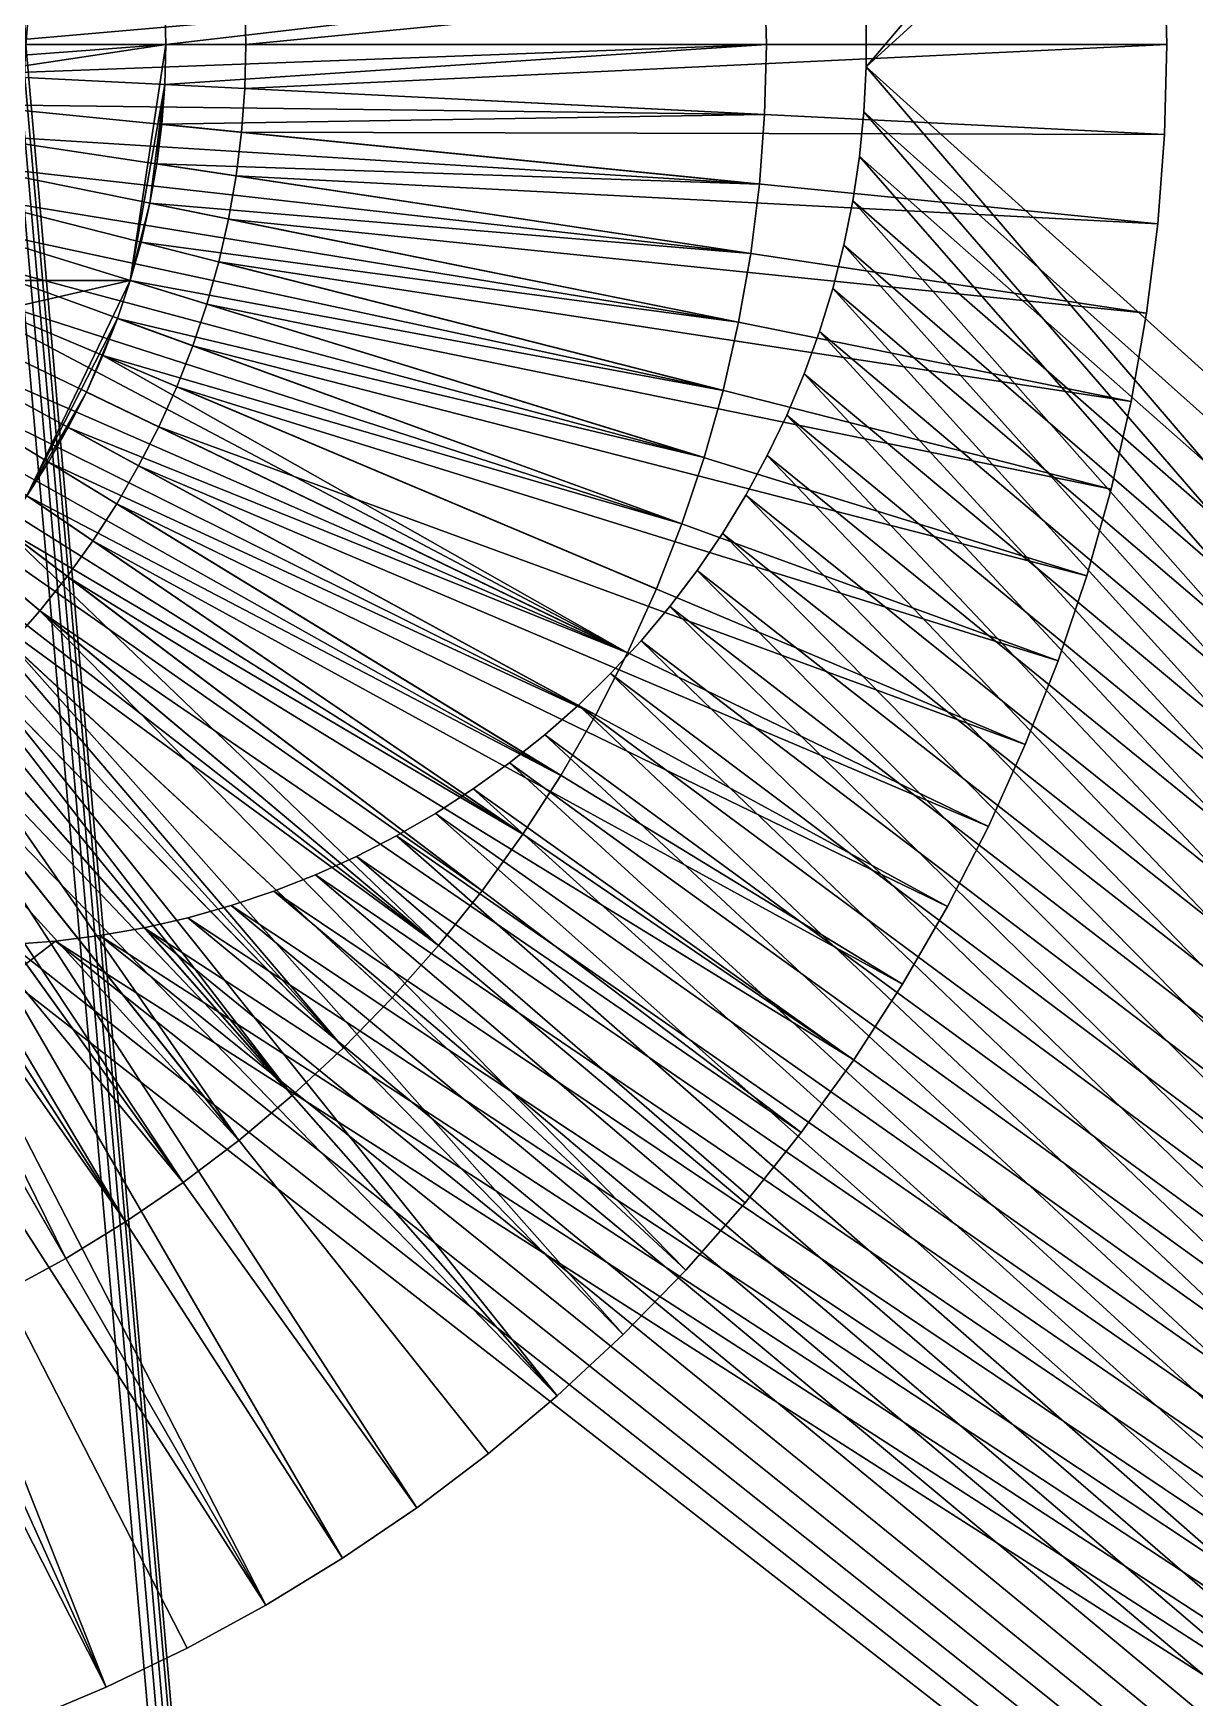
# Model space of a CAD drawing. Header units: millimetres. Extents: x 0 to 520, y -2 to 382.
# Drawn here: x 484.669 to 487.57, y 185.872 to 190.028 of the extents above; entities that cross this region are included whole.
import ezdxf

# ---------------------------------------------------------------- set-up
doc = ezdxf.new("R2010")
doc.units = ezdxf.units.MM

msp = doc.modelspace()

# ---------------------------------------------------------------- linework, layer by layer
at = {"layer": 'BRASS', "color": 52}
for points in [[(509.2, 369.2, 103), (10.8, 369.2, 103), (10.8, 10.8, 103)], [(509.2, 369.2, 103), (10.8, 10.8, 103), (509.2, 10.8, 103)], [(499.5, 359.5, 86), (484.65, 190, 86), (484.6479, 190.0822, 86)], [(499.5, 359.5, 86), (499.5, 20.5, 86), (484.65, 190, 86)], [(484.65, 190, 86), (499.5, 20.5, 86), (484.6479, 189.9178, 86)], [(484.6418, 189.8357, 86), (484.6479, 189.9178, 86), (499.5, 20.5, 86)], [(484.6316, 189.7541, 86), (484.6418, 189.8357, 86), (499.5, 20.5, 86)], [(484.6173, 189.6731, 86), (484.6316, 189.7541, 86), (499.5, 20.5, 86)], [(484.6173, 70.3269, 86), (484.6173, 189.6731, 86), (499.5, 20.5, 86)]]:
    msp.add_3dface(points, dxfattribs=at)
at = {"layer": 'STEEL', "color": 8}
for points in [[(486.7493, 189.9439, 86), (500, 202, 86), (486.7493, 190.0561, 86)], [(486.7493, 189.9439, 86), (500, 178, 86), (500, 202, 86)], [(497, 202, 83), (486.7493, 189.9439, 83), (486.7493, 190.0561, 83)], [(497, 202, 83), (497, 178, 83), (486.7493, 189.9439, 83)], [(481.0025, 189.9003, 90), (484.843, 190.7769, 90), (481.0099, 190.1991, 90)], [(481.0025, 189.9003, 90), (484.8794, 190.684, 90), (484.843, 190.7769, 90)], [(481.0025, 189.9003, 90), (484.9111, 190.5895, 90), (484.8794, 190.684, 90)], [(481.0223, 189.7019, 90), (484.9111, 190.5895, 90), (481.0025, 189.9003, 90)], [(481.0223, 189.7019, 90), (484.9382, 190.4935, 90), (484.9111, 190.5895, 90)], [(481.0223, 189.7019, 90), (484.9603, 190.3963, 90), (484.9382, 190.4935, 90)], [(481.0223, 189.7019, 90), (484.9777, 190.2981, 90), (484.9603, 190.3963, 90)], [(481.0223, 189.7019, 90), (484.9901, 190.1991, 90), (484.9777, 190.2981, 90)], [(481.0223, 189.7019, 90), (484.9975, 190.0997, 90), (484.9901, 190.1991, 90)], [(485.2, 190, 83), (487.4944, 190.2243, 83), (485.1973, 190.1097, 83)], [(487.4944, 190.2243, 82), (485.2, 190, 82), (485.1973, 190.1097, 82)], [(485.2, 190, 83), (487.5, 190, 83), (487.4944, 190.2243, 83)], [(487.5, 190, 82), (485.2, 190, 82), (487.4944, 190.2243, 82)], [(487.4944, 190.2243, 83), (487.5, 190, 83), (487.5, 190, 82)], [(487.4944, 190.2243, 83), (487.5, 190, 82), (487.4944, 190.2243, 82)], [(486.4956, 190.1745, 78.5), (484.5, 190, 78.5), (484.4981, 190.0748, 78.5)], [(486.5, 190, 78.5), (484.5, 190, 78.5), (486.4956, 190.1745, 78.5)], [(485, 190, 82), (486.4956, 190.1745, 82), (484.9975, 190.0997, 82)], [(485, 190, 82), (486.5, 190, 82), (486.4956, 190.1745, 82)], [(486.4956, 190.1745, 82), (486.5, 190, 82), (486.5, 190, 78.5)], [(486.4956, 190.1745, 82), (486.5, 190, 78.5), (486.4956, 190.1745, 78.5)], [(485.2, 190, 83), (485.1973, 190.1097, 83), (485.2, 190, 82)], [(485.2, 190, 82), (485.1973, 190.1097, 83), (485.1973, 190.1097, 82)], [(481.0223, 189.7019, 90), (485, 190, 90), (484.9975, 190.0997, 90)], [(484.9975, 190.0997, 90), (485, 190, 90), (485, 190, 82)], [(484.9975, 190.0997, 90), (485, 190, 82), (484.9975, 190.0997, 82)], [(486.7493, 189.9439, 86), (486.7493, 190.0561, 86), (486.7493, 189.9439, 83)], [(486.7493, 189.9439, 83), (486.7493, 190.0561, 86), (486.7493, 190.0561, 83)], [(481.0889, 189.4105, 90), (485, 190, 90), (481.0223, 189.7019, 90)], [(481.0889, 189.4105, 90), (484.9111, 189.4105, 90), (485, 190, 90)], [(486.4956, 189.8255, 78.5), (484.4981, 189.9252, 78.5), (486.5, 190, 78.5)], [(486.5, 190, 78.5), (484.4981, 189.9252, 78.5), (484.5, 190, 78.5)], [(484.9111, 189.4105, 90), (484.9975, 189.9003, 90), (485, 190, 90)], [(484.9975, 189.9003, 90), (484.9975, 189.9003, 82), (485, 190, 82)], [(485, 190, 90), (484.9975, 189.9003, 90), (485, 190, 82)], [(484.9975, 189.9003, 82), (486.5, 190, 82), (485, 190, 82)], [(484.9975, 189.9003, 82), (486.4956, 189.8255, 82), (486.5, 190, 82)], [(485.1973, 189.8903, 83), (487.4944, 189.7757, 83), (487.5, 190, 83)], [(485.1973, 189.8903, 83), (487.5, 190, 83), (485.2, 190, 83)], [(487.4944, 189.7757, 82), (485.1973, 189.8903, 82), (487.5, 190, 82)], [(487.5, 190, 82), (485.1973, 189.8903, 82), (485.2, 190, 82)], [(485.1973, 189.8903, 82), (485.1973, 189.8903, 83), (485.2, 190, 82)], [(485.1973, 189.8903, 83), (485.2, 190, 83), (485.2, 190, 82)], [(486.5, 190, 82), (486.4956, 189.8255, 82), (486.4956, 189.8255, 78.5)], [(486.5, 190, 82), (486.4956, 189.8255, 78.5), (486.5, 190, 78.5)], [(487.4944, 189.7757, 83), (487.4944, 189.7757, 82), (487.5, 190, 82)], [(487.5, 190, 83), (487.4944, 189.7757, 83), (487.5, 190, 82)], [(486.7437, 189.8319, 86), (500, 178, 86), (486.7493, 189.9439, 86)], [(486.7493, 189.9439, 83), (497, 178, 83), (486.7437, 189.8319, 83)], [(486.7437, 189.8319, 86), (486.7493, 189.9439, 86), (486.7437, 189.8319, 83)], [(486.7437, 189.8319, 83), (486.7493, 189.9439, 86), (486.7493, 189.9439, 83)], [(486.4956, 189.8255, 78.5), (484.4925, 189.8506, 78.5), (484.4981, 189.9252, 78.5)], [(484.9111, 189.4105, 90), (484.9603, 189.6037, 90), (484.9975, 189.9003, 90)], [(484.9603, 189.6037, 90), (484.9777, 189.7019, 90), (484.9975, 189.9003, 90)], [(484.9777, 189.7019, 90), (484.9901, 189.8009, 90), (484.9975, 189.9003, 90)], [(484.9901, 189.8009, 90), (484.9901, 189.8009, 82), (484.9975, 189.9003, 82)], [(484.9975, 189.9003, 90), (484.9901, 189.8009, 90), (484.9975, 189.9003, 82)], [(484.9901, 189.8009, 82), (486.4956, 189.8255, 82), (484.9975, 189.9003, 82)], [(485.1891, 189.781, 83), (487.4944, 189.7757, 83), (485.1973, 189.8903, 83)], [(487.4944, 189.7757, 82), (485.1891, 189.781, 82), (485.1973, 189.8903, 82)], [(485.1891, 189.781, 82), (485.1891, 189.781, 83), (485.1973, 189.8903, 82)], [(485.1891, 189.781, 83), (485.1973, 189.8903, 83), (485.1973, 189.8903, 82)], [(486.4826, 189.6515, 78.5), (484.4832, 189.7764, 78.5), (484.4925, 189.8506, 78.5)], [(486.4826, 189.6515, 78.5), (484.4925, 189.8506, 78.5), (486.4956, 189.8255, 78.5)], [(484.9901, 189.8009, 82), (486.4826, 189.6515, 82), (486.4956, 189.8255, 82)], [(486.4956, 189.8255, 82), (486.4826, 189.6515, 82), (486.4826, 189.6515, 78.5)], [(486.4956, 189.8255, 82), (486.4826, 189.6515, 78.5), (486.4956, 189.8255, 78.5)], [(486.7325, 189.7202, 86), (500, 178, 86), (486.7437, 189.8319, 86)], [(486.7437, 189.8319, 83), (497, 178, 83), (486.7325, 189.7202, 83)], [(486.7325, 189.7202, 86), (486.7437, 189.8319, 86), (486.7325, 189.7202, 83)], [(486.7325, 189.7202, 83), (486.7437, 189.8319, 86), (486.7437, 189.8319, 83)], [(486.4609, 189.4784, 78.5), (484.4703, 189.7028, 78.5), (484.4832, 189.7764, 78.5)], [(486.4609, 189.4784, 78.5), (484.4832, 189.7764, 78.5), (486.4826, 189.6515, 78.5)], [(484.9901, 189.8009, 90), (484.9777, 189.7019, 82), (484.9901, 189.8009, 82)], [(484.9901, 189.8009, 90), (484.9777, 189.7019, 90), (484.9777, 189.7019, 82)], [(484.9777, 189.7019, 82), (486.4826, 189.6515, 82), (484.9901, 189.8009, 82)], [(485.1754, 189.6721, 83), (487.4776, 189.5519, 83), (485.1891, 189.781, 83)], [(487.4776, 189.5519, 82), (485.1754, 189.6721, 82), (485.1891, 189.781, 82)], [(485.1754, 189.6721, 82), (485.1891, 189.781, 83), (485.1891, 189.781, 82)], [(485.1754, 189.6721, 83), (485.1891, 189.781, 83), (485.1754, 189.6721, 82)], [(485.1891, 189.781, 83), (487.4776, 189.5519, 83), (487.4944, 189.7757, 83)], [(487.4776, 189.5519, 82), (485.1891, 189.781, 82), (487.4944, 189.7757, 82)], [(487.4776, 189.5519, 83), (487.4776, 189.5519, 82), (487.4944, 189.7757, 82)], [(487.4944, 189.7757, 83), (487.4776, 189.5519, 83), (487.4944, 189.7757, 82)], [(486.4306, 189.3065, 78.5), (484.4536, 189.6299, 78.5), (484.4703, 189.7028, 78.5)], [(486.4306, 189.3065, 78.5), (484.4703, 189.7028, 78.5), (486.4609, 189.4784, 78.5)], [(484.9777, 189.7019, 90), (484.9603, 189.6037, 82), (484.9777, 189.7019, 82)], [(484.9777, 189.7019, 90), (484.9603, 189.6037, 90), (484.9603, 189.6037, 82)], [(484.9603, 189.6037, 82), (486.4609, 189.4784, 82), (484.9777, 189.7019, 82)], [(484.9777, 189.7019, 82), (486.4609, 189.4784, 82), (486.4826, 189.6515, 82)], [(486.7158, 189.6093, 86), (500, 178, 86), (486.7325, 189.7202, 86)], [(486.7325, 189.7202, 83), (497, 178, 83), (486.7158, 189.6093, 83)], [(486.7158, 189.6093, 83), (486.7158, 189.6093, 86), (486.7325, 189.7202, 83)], [(486.7158, 189.6093, 86), (486.7325, 189.7202, 86), (486.7325, 189.7202, 83)], [(485.1564, 189.5641, 83), (487.4497, 189.3293, 83), (485.1754, 189.6721, 83)], [(487.4497, 189.3293, 82), (485.1564, 189.5641, 82), (485.1754, 189.6721, 82)], [(485.1564, 189.5641, 82), (485.1754, 189.6721, 83), (485.1754, 189.6721, 82)], [(485.1564, 189.5641, 83), (485.1754, 189.6721, 83), (485.1564, 189.5641, 82)], [(485.1754, 189.6721, 83), (487.4497, 189.3293, 83), (487.4776, 189.5519, 83)], [(487.4497, 189.3293, 82), (485.1754, 189.6721, 82), (487.4776, 189.5519, 82)], [(486.4609, 189.4784, 82), (486.4609, 189.4784, 78.5), (486.4826, 189.6515, 78.5)], [(486.4826, 189.6515, 82), (486.4609, 189.4784, 82), (486.4826, 189.6515, 78.5)], [(486.3918, 189.1363, 78.5), (484.4334, 189.5579, 78.5), (484.4536, 189.6299, 78.5)], [(486.3918, 189.1363, 78.5), (484.4536, 189.6299, 78.5), (486.4306, 189.3065, 78.5)], [(486.6936, 189.4993, 86), (500, 178, 86), (486.7158, 189.6093, 86)], [(486.7158, 189.6093, 83), (497, 178, 83), (486.6936, 189.4993, 83)], [(486.6936, 189.4993, 86), (486.7158, 189.6093, 86), (486.6936, 189.4993, 83)], [(486.6936, 189.4993, 83), (486.7158, 189.6093, 86), (486.7158, 189.6093, 83)], [(484.9111, 189.4105, 90), (484.9382, 189.5065, 90), (484.9603, 189.6037, 90)], [(484.9603, 189.6037, 90), (484.9382, 189.5065, 82), (484.9603, 189.6037, 82)], [(484.9603, 189.6037, 90), (484.9382, 189.5065, 90), (484.9382, 189.5065, 82)], [(484.9382, 189.5065, 82), (486.4306, 189.3065, 82), (484.9603, 189.6037, 82)], [(484.9603, 189.6037, 82), (486.4306, 189.3065, 82), (486.4609, 189.4784, 82)], [(486.3445, 188.9684, 78.5), (484.4095, 189.487, 78.5), (484.4334, 189.5579, 78.5)], [(486.3445, 188.9684, 78.5), (484.4334, 189.5579, 78.5), (486.3918, 189.1363, 78.5)], [(485.132, 189.4571, 83), (487.4108, 189.1083, 83), (485.1564, 189.5641, 83)], [(487.4108, 189.1083, 82), (485.132, 189.4571, 82), (485.1564, 189.5641, 82)], [(485.132, 189.4571, 82), (485.1564, 189.5641, 83), (485.1564, 189.5641, 82)], [(485.132, 189.4571, 83), (485.1564, 189.5641, 83), (485.132, 189.4571, 82)], [(485.1564, 189.5641, 83), (487.4108, 189.1083, 83), (487.4497, 189.3293, 83)], [(487.4108, 189.1083, 82), (485.1564, 189.5641, 82), (487.4497, 189.3293, 82)], [(487.4776, 189.5519, 83), (487.4497, 189.3293, 82), (487.4776, 189.5519, 82)], [(487.4776, 189.5519, 83), (487.4497, 189.3293, 83), (487.4497, 189.3293, 82)], [(486.2889, 188.8029, 78.5), (484.3822, 189.4173, 78.5), (484.4095, 189.487, 78.5)], [(486.2889, 188.8029, 78.5), (484.4095, 189.487, 78.5), (486.3445, 188.9684, 78.5)], [(484.9382, 189.5065, 90), (484.9111, 189.4105, 82), (484.9382, 189.5065, 82)], [(484.9382, 189.5065, 90), (484.9111, 189.4105, 90), (484.9111, 189.4105, 82)], [(484.9111, 189.4105, 82), (486.3918, 189.1363, 82), (484.9382, 189.5065, 82)], [(484.9382, 189.5065, 82), (486.3918, 189.1363, 82), (486.4306, 189.3065, 82)], [(486.6659, 189.3906, 86), (500, 178, 86), (486.6936, 189.4993, 86)], [(486.6936, 189.4993, 83), (497, 178, 83), (486.6659, 189.3906, 83)], [(486.6659, 189.3906, 86), (486.6936, 189.4993, 86), (486.6659, 189.3906, 83)], [(486.6659, 189.3906, 83), (486.6936, 189.4993, 86), (486.6936, 189.4993, 83)], [(485.1023, 189.3515, 83), (487.3608, 188.8896, 83), (485.132, 189.4571, 83)], [(487.3608, 188.8896, 82), (485.1023, 189.3515, 82), (485.132, 189.4571, 82)], [(485.1023, 189.3515, 82), (485.132, 189.4571, 83), (485.132, 189.4571, 82)], [(485.1023, 189.3515, 83), (485.132, 189.4571, 83), (485.1023, 189.3515, 82)], [(485.132, 189.4571, 83), (487.3608, 188.8896, 83), (487.4108, 189.1083, 83)], [(487.3608, 188.8896, 82), (485.132, 189.4571, 82), (487.4108, 189.1083, 82)], [(486.4609, 189.4784, 82), (486.4306, 189.3065, 78.5), (486.4609, 189.4784, 78.5)], [(486.4609, 189.4784, 82), (486.4306, 189.3065, 82), (486.4306, 189.3065, 78.5)], [(481.5339, 188.6397, 90), (484.9111, 189.4105, 90), (481.0889, 189.4105, 90)], [(481.5339, 188.6397, 90), (484.6525, 188.8734, 90), (484.9111, 189.4105, 90)], [(486.1534, 188.4814, 78.5), (484.3515, 189.3492, 78.5), (484.3822, 189.4173, 78.5)], [(486.1534, 188.4814, 78.5), (484.3822, 189.4173, 78.5), (486.2252, 188.6405, 78.5)], [(486.2252, 188.6405, 78.5), (484.3822, 189.4173, 78.5), (486.2889, 188.8029, 78.5)], [(484.6525, 188.8734, 90), (484.8794, 189.316, 90), (484.9111, 189.4105, 90)], [(484.9111, 189.4105, 90), (484.8794, 189.316, 90), (484.8794, 189.316, 82)], [(484.9111, 189.4105, 90), (484.8794, 189.316, 82), (484.9111, 189.4105, 82)], [(484.8794, 189.316, 82), (486.3445, 188.9684, 82), (484.9111, 189.4105, 82)], [(484.9111, 189.4105, 82), (486.3445, 188.9684, 82), (486.3918, 189.1363, 82)], [(486.6328, 189.2834, 86), (500, 178, 86), (486.6659, 189.3906, 86)], [(486.6659, 189.3906, 83), (497, 178, 83), (486.6328, 189.2834, 83)], [(486.6328, 189.2834, 83), (486.6328, 189.2834, 86), (486.6659, 189.3906, 83)], [(486.6328, 189.2834, 86), (486.6659, 189.3906, 86), (486.6659, 189.3906, 83)], [(486.1534, 188.4814, 78.5), (484.3173, 189.2826, 78.5), (484.3515, 189.3492, 78.5)], [(484.6525, 188.8734, 90), (484.8019, 189.1322, 90), (484.8794, 189.316, 90)], [(484.8019, 189.1322, 90), (484.843, 189.2231, 90), (484.8794, 189.316, 90)], [(484.8794, 189.316, 90), (484.843, 189.2231, 90), (484.843, 189.2231, 82)], [(484.8794, 189.316, 90), (484.843, 189.2231, 82), (484.8794, 189.316, 82)], [(484.843, 189.2231, 82), (486.2889, 188.8029, 82), (484.8794, 189.316, 82)], [(484.8794, 189.316, 82), (486.2889, 188.8029, 82), (486.3445, 188.9684, 82)], [(485.0673, 189.2476, 83), (487.3001, 188.6736, 83), (485.1023, 189.3515, 83)], [(487.3001, 188.6736, 82), (485.0673, 189.2476, 82), (485.1023, 189.3515, 82)], [(485.0673, 189.2476, 83), (485.1023, 189.3515, 83), (485.0673, 189.2476, 82)], [(485.0673, 189.2476, 82), (485.1023, 189.3515, 83), (485.1023, 189.3515, 82)], [(485.1023, 189.3515, 83), (487.3001, 188.6736, 83), (487.3608, 188.8896, 83)], [(487.3001, 188.6736, 82), (485.1023, 189.3515, 82), (487.3608, 188.8896, 82)], [(487.4497, 189.3293, 83), (487.4108, 189.1083, 82), (487.4497, 189.3293, 82)], [(487.4497, 189.3293, 83), (487.4108, 189.1083, 83), (487.4108, 189.1083, 82)], [(486.0738, 188.3261, 78.5), (484.2799, 189.2178, 78.5), (484.3173, 189.2826, 78.5)], [(486.0738, 188.3261, 78.5), (484.3173, 189.2826, 78.5), (486.1534, 188.4814, 78.5)], [(486.4306, 189.3065, 82), (486.3918, 189.1363, 78.5), (486.4306, 189.3065, 78.5)], [(486.4306, 189.3065, 82), (486.3918, 189.1363, 82), (486.3918, 189.1363, 78.5)], [(486.5945, 189.178, 86), (500, 178, 86), (486.6328, 189.2834, 86)], [(486.6328, 189.2834, 83), (497, 178, 83), (486.5945, 189.178, 83)], [(486.5945, 189.178, 86), (486.6328, 189.2834, 86), (486.5945, 189.178, 83)], [(486.5945, 189.178, 83), (486.6328, 189.2834, 86), (486.6328, 189.2834, 83)], [(485.0272, 189.1454, 83), (487.2286, 188.4609, 83), (485.0673, 189.2476, 83)], [(487.2286, 188.4609, 82), (485.0272, 189.1454, 82), (485.0673, 189.2476, 82)], [(485.0272, 189.1454, 83), (485.0673, 189.2476, 83), (485.0272, 189.1454, 82)], [(485.0272, 189.1454, 82), (485.0673, 189.2476, 83), (485.0673, 189.2476, 82)], [(485.0673, 189.2476, 83), (487.2286, 188.4609, 83), (487.3001, 188.6736, 83)], [(487.2286, 188.4609, 82), (485.0673, 189.2476, 82), (487.3001, 188.6736, 82)], [(485.9865, 188.175, 78.5), (484.2394, 189.155, 78.5), (484.2799, 189.2178, 78.5)], [(485.9865, 188.175, 78.5), (484.2799, 189.2178, 78.5), (486.0738, 188.3261, 78.5)], [(484.843, 189.2231, 90), (484.8019, 189.1322, 90), (484.8019, 189.1322, 82)], [(484.843, 189.2231, 90), (484.8019, 189.1322, 82), (484.843, 189.2231, 82)], [(484.8019, 189.1322, 82), (486.1534, 188.4814, 82), (484.843, 189.2231, 82)], [(484.843, 189.2231, 82), (486.1534, 188.4814, 82), (486.2252, 188.6405, 82)], [(484.843, 189.2231, 82), (486.2252, 188.6405, 82), (486.2889, 188.8029, 82)], [(485.8918, 188.0284, 78.5), (484.1957, 189.0943, 78.5), (484.2394, 189.155, 78.5)], [(485.8918, 188.0284, 78.5), (484.2394, 189.155, 78.5), (485.9865, 188.175, 78.5)], [(486.5509, 189.0746, 86), (500, 178, 86), (486.5945, 189.178, 86)], [(486.5945, 189.178, 83), (497, 178, 83), (486.5509, 189.0746, 83)], [(486.5509, 189.0746, 86), (486.5945, 189.178, 86), (486.5509, 189.0746, 83)], [(486.5509, 189.0746, 83), (486.5945, 189.178, 86), (486.5945, 189.178, 83)], [(484.6525, 188.8734, 90), (484.7066, 188.9571, 90), (484.8019, 189.1322, 90)], [(484.7066, 188.9571, 90), (484.7564, 189.0435, 90), (484.8019, 189.1322, 90)], [(484.7564, 189.0435, 90), (484.7564, 189.0435, 82), (484.8019, 189.1322, 82)], [(484.8019, 189.1322, 90), (484.7564, 189.0435, 90), (484.8019, 189.1322, 82)], [(484.7564, 189.0435, 82), (486.1534, 188.4814, 82), (484.8019, 189.1322, 82)], [(484.9821, 189.0455, 83), (487.1466, 188.252, 83), (485.0272, 189.1454, 83)], [(487.1466, 188.252, 82), (484.9821, 189.0455, 82), (485.0272, 189.1454, 82)], [(484.9821, 189.0455, 83), (485.0272, 189.1454, 83), (484.9821, 189.0455, 82)], [(484.9821, 189.0455, 82), (485.0272, 189.1454, 83), (485.0272, 189.1454, 82)], [(485.0272, 189.1454, 83), (487.1466, 188.252, 83), (487.2286, 188.4609, 83)], [(487.1466, 188.252, 82), (485.0272, 189.1454, 82), (487.2286, 188.4609, 82)], [(486.3918, 189.1363, 82), (486.3445, 188.9684, 78.5), (486.3918, 189.1363, 78.5)], [(486.3918, 189.1363, 82), (486.3445, 188.9684, 82), (486.3445, 188.9684, 78.5)], [(487.4108, 189.1083, 83), (487.3608, 188.8896, 82), (487.4108, 189.1083, 82)], [(487.4108, 189.1083, 83), (487.3608, 188.8896, 83), (487.3608, 188.8896, 82)], [(485.79, 187.8867, 78.5), (484.1491, 189.0358, 78.5), (484.1957, 189.0943, 78.5)], [(485.79, 187.8867, 78.5), (484.1957, 189.0943, 78.5), (485.8918, 188.0284, 78.5)], [(486.5022, 188.9735, 86), (500, 178, 86), (486.5509, 189.0746, 86)], [(486.5509, 189.0746, 83), (497, 178, 83), (486.5022, 188.9735, 83)], [(486.5022, 188.9735, 86), (486.5509, 189.0746, 86), (486.5022, 188.9735, 83)], [(486.5022, 188.9735, 83), (486.5509, 189.0746, 86), (486.5509, 189.0746, 83)], [(485.6812, 187.7502, 78.5), (484.0996, 188.9797, 78.5), (484.1491, 189.0358, 78.5)], [(485.6812, 187.7502, 78.5), (484.1491, 189.0358, 78.5), (485.79, 187.8867, 78.5)], [(484.7564, 189.0435, 90), (484.7066, 188.9571, 90), (484.7066, 188.9571, 82)], [(484.7564, 189.0435, 90), (484.7066, 188.9571, 82), (484.7564, 189.0435, 82)], [(484.7066, 188.9571, 82), (486.0738, 188.3261, 82), (484.7564, 189.0435, 82)], [(484.7564, 189.0435, 82), (486.0738, 188.3261, 82), (486.1534, 188.4814, 82)], [(484.9321, 188.9478, 83), (487.0544, 188.0475, 83), (484.9821, 189.0455, 83)], [(487.0544, 188.0475, 82), (484.9321, 188.9478, 82), (484.9821, 189.0455, 82)], [(484.9321, 188.9478, 82), (484.9321, 188.9478, 83), (484.9821, 189.0455, 82)], [(484.9321, 188.9478, 83), (484.9821, 189.0455, 83), (484.9821, 189.0455, 82)], [(484.9821, 189.0455, 83), (487.0544, 188.0475, 83), (487.1466, 188.252, 83)], [(487.0544, 188.0475, 82), (484.9821, 189.0455, 82), (487.1466, 188.252, 82)], [(484.0996, 188.9797, 78.5), (485.4438, 187.4945, 78.5), (484.0474, 188.9262, 78.5)], [(485.5657, 187.6194, 78.5), (484.0996, 188.9797, 78.5), (485.6812, 187.7502, 78.5)], [(485.5657, 187.6194, 78.5), (485.4438, 187.4945, 78.5), (484.0996, 188.9797, 78.5)], [(484.7066, 188.9571, 90), (484.6525, 188.8734, 90), (484.6525, 188.8734, 82)], [(484.7066, 188.9571, 90), (484.6525, 188.8734, 82), (484.7066, 188.9571, 82)], [(484.6525, 188.8734, 82), (485.9865, 188.175, 82), (484.7066, 188.9571, 82)], [(484.7066, 188.9571, 82), (485.9865, 188.175, 82), (486.0738, 188.3261, 82)], [(484.8772, 188.8528, 83), (486.952, 187.8479, 83), (484.9321, 188.9478, 83)], [(486.952, 187.8479, 82), (484.8772, 188.8528, 82), (484.9321, 188.9478, 82)], [(484.8772, 188.8528, 83), (484.9321, 188.9478, 83), (484.8772, 188.8528, 82)], [(484.8772, 188.8528, 82), (484.9321, 188.9478, 83), (484.9321, 188.9478, 82)], [(484.9321, 188.9478, 83), (486.952, 187.8479, 83), (487.0544, 188.0475, 83)], [(486.952, 187.8479, 82), (484.9321, 188.9478, 82), (487.0544, 188.0475, 82)], [(486.3445, 188.9684, 82), (486.2889, 188.8029, 82), (486.2889, 188.8029, 78.5)], [(486.3445, 188.9684, 82), (486.2889, 188.8029, 78.5), (486.3445, 188.9684, 78.5)], [(486.4486, 188.875, 86), (500, 178, 86), (486.5022, 188.9735, 86)], [(486.5022, 188.9735, 83), (497, 178, 83), (486.4486, 188.875, 83)], [(486.4486, 188.875, 86), (486.5022, 188.9735, 86), (486.4486, 188.875, 83)], [(486.4486, 188.875, 83), (486.5022, 188.9735, 86), (486.5022, 188.9735, 83)], [(484.0474, 188.9262, 78.5), (485.3159, 187.3758, 78.5), (483.9925, 188.8753, 78.5)], [(485.4438, 187.4945, 78.5), (485.3159, 187.3758, 78.5), (484.0474, 188.9262, 78.5)], [(483.9925, 188.8753, 78.5), (485.3159, 187.3758, 78.5), (483.9352, 188.8273, 78.5)], [(484.5943, 188.7924, 82), (485.8918, 188.0284, 82), (484.6525, 188.8734, 82)], [(484.6525, 188.8734, 82), (485.8918, 188.0284, 82), (485.9865, 188.175, 82)], [(486.3901, 188.7793, 86), (500, 178, 86), (486.4486, 188.875, 86)], [(486.4486, 188.875, 83), (497, 178, 83), (486.3901, 188.7793, 83)], [(486.3901, 188.7793, 83), (486.3901, 188.7793, 86), (486.4486, 188.875, 83)], [(486.3901, 188.7793, 86), (486.4486, 188.875, 86), (486.4486, 188.875, 83)], [(487.3608, 188.8896, 83), (487.3001, 188.6736, 82), (487.3608, 188.8896, 82)], [(487.3608, 188.8896, 83), (487.3001, 188.6736, 83), (487.3001, 188.6736, 82)], [(483.9352, 188.8273, 78.5), (485.0431, 187.1582, 78.5), (483.8756, 188.7821, 78.5)], [(485.3159, 187.3758, 78.5), (485.1822, 187.2636, 78.5), (483.9352, 188.8273, 78.5)], [(485.1822, 187.2636, 78.5), (485.0431, 187.1582, 78.5), (483.9352, 188.8273, 78.5)], [(484.8177, 188.7607, 83), (486.8398, 187.6535, 83), (484.8772, 188.8528, 83)], [(486.8398, 187.6535, 82), (484.8177, 188.7607, 82), (484.8772, 188.8528, 82)], [(484.8177, 188.7607, 83), (484.8772, 188.8528, 83), (484.8177, 188.7607, 82)], [(484.8177, 188.7607, 82), (484.8772, 188.8528, 83), (484.8772, 188.8528, 82)], [(484.8772, 188.8528, 83), (486.8398, 187.6535, 83), (486.952, 187.8479, 83)], [(486.8398, 187.6535, 82), (484.8772, 188.8528, 82), (486.952, 187.8479, 82)], [(483.8756, 188.7821, 78.5), (484.8989, 187.0599, 78.5), (483.8138, 188.74, 78.5)], [(485.0431, 187.1582, 78.5), (484.8989, 187.0599, 78.5), (483.8756, 188.7821, 78.5)], [(484.5321, 188.7144, 82), (485.6812, 187.7502, 82), (484.5943, 188.7924, 82)], [(484.5943, 188.7924, 82), (485.6812, 187.7502, 82), (485.79, 187.8867, 82)], [(484.5943, 188.7924, 82), (485.79, 187.8867, 82), (485.8918, 188.0284, 82)], [(486.2889, 188.8029, 82), (486.2252, 188.6405, 82), (486.2252, 188.6405, 78.5)], [(486.2889, 188.8029, 82), (486.2252, 188.6405, 78.5), (486.2889, 188.8029, 78.5)], [(486.3269, 188.6866, 86), (500, 178, 86), (486.3901, 188.7793, 86)], [(486.3901, 188.7793, 83), (497, 178, 83), (486.3269, 188.6866, 83)], [(486.3269, 188.6866, 86), (486.3901, 188.7793, 86), (486.3269, 188.6866, 83)], [(486.3269, 188.6866, 83), (486.3901, 188.7793, 86), (486.3901, 188.7793, 83)], [(483.8138, 188.74, 78.5), (484.8989, 187.0599, 78.5), (483.75, 188.701, 78.5)], [(484.7537, 188.6716, 83), (486.7181, 187.4651, 83), (484.8177, 188.7607, 83)], [(486.7181, 187.4651, 82), (484.7537, 188.6716, 82), (484.8177, 188.7607, 82)], [(484.7537, 188.6716, 83), (484.8177, 188.7607, 83), (484.7537, 188.6716, 82)], [(484.7537, 188.6716, 82), (484.8177, 188.7607, 83), (484.8177, 188.7607, 82)], [(484.8177, 188.7607, 83), (486.7181, 187.4651, 83), (486.8398, 187.6535, 83)], [(486.7181, 187.4651, 82), (484.8177, 188.7607, 82), (486.8398, 187.6535, 82)], [(484.8989, 187.0599, 78.5), (484.75, 186.9689, 78.5), (483.75, 188.701, 78.5)], [(484.75, 186.9689, 78.5), (484.5967, 186.8854, 78.5), (483.75, 188.701, 78.5)], [(484.4661, 188.6397, 82), (485.6812, 187.7502, 82), (484.5321, 188.7144, 82)], [(484.6853, 188.5859, 83), (486.5871, 187.2829, 83), (484.7537, 188.6716, 83)], [(486.5871, 187.2829, 82), (484.6853, 188.5859, 82), (484.7537, 188.6716, 82)], [(484.6853, 188.5859, 83), (484.7537, 188.6716, 83), (484.6853, 188.5859, 82)], [(484.6853, 188.5859, 82), (484.7537, 188.6716, 83), (484.7537, 188.6716, 82)], [(484.7537, 188.6716, 83), (486.5871, 187.2829, 83), (486.7181, 187.4651, 83)], [(486.5871, 187.2829, 82), (484.7537, 188.6716, 82), (486.7181, 187.4651, 82)], [(486.2591, 188.5971, 86), (500, 178, 86), (486.3269, 188.6866, 86)], [(497, 178, 83), (486.2591, 188.5971, 83), (486.3269, 188.6866, 83)], [(486.2591, 188.5971, 83), (486.2591, 188.5971, 86), (486.3269, 188.6866, 83)], [(486.2591, 188.5971, 86), (486.3269, 188.6866, 86), (486.3269, 188.6866, 83)], [(487.3001, 188.6736, 83), (487.2286, 188.4609, 83), (487.2286, 188.4609, 82)], [(487.3001, 188.6736, 83), (487.2286, 188.4609, 82), (487.3001, 188.6736, 82)], [(485.4438, 187.4945, 82), (484.4661, 188.6397, 82), (484.3965, 188.5683, 82)], [(484.4661, 188.6397, 82), (485.5657, 187.6194, 82), (485.6812, 187.7502, 82)], [(485.4438, 187.4945, 82), (485.5657, 187.6194, 82), (484.4661, 188.6397, 82)], [(486.2252, 188.6405, 82), (486.1534, 188.4814, 82), (486.1534, 188.4814, 78.5)], [(486.2252, 188.6405, 82), (486.1534, 188.4814, 78.5), (486.2252, 188.6405, 78.5)], [(485.3159, 187.3758, 82), (484.3965, 188.5683, 82), (484.3234, 188.5004, 82)], [(485.3159, 187.3758, 82), (485.4438, 187.4945, 82), (484.3965, 188.5683, 82)], [(484.6127, 188.5036, 83), (486.2987, 186.9392, 83), (484.6853, 188.5859, 83)], [(486.2987, 186.9392, 82), (484.6127, 188.5036, 82), (484.6853, 188.5859, 82)], [(484.6127, 188.5036, 82), (484.6127, 188.5036, 83), (484.6853, 188.5859, 82)], [(484.6127, 188.5036, 83), (484.6853, 188.5859, 83), (484.6853, 188.5859, 82)], [(484.6853, 188.5859, 83), (486.4472, 187.1075, 83), (486.5871, 187.2829, 83)], [(486.2987, 186.9392, 83), (486.4472, 187.1075, 83), (484.6853, 188.5859, 83)], [(486.4472, 187.1075, 82), (484.6853, 188.5859, 82), (486.5871, 187.2829, 82)], [(486.4472, 187.1075, 82), (486.2987, 186.9392, 82), (484.6853, 188.5859, 82)], [(486.187, 188.5112, 86), (500, 178, 86), (486.2591, 188.5971, 86)], [(497, 178, 83), (486.187, 188.5112, 83), (486.2591, 188.5971, 83)], [(486.187, 188.5112, 86), (486.2591, 188.5971, 86), (486.187, 188.5112, 83)], [(486.187, 188.5112, 83), (486.2591, 188.5971, 86), (486.2591, 188.5971, 83)], [(485.1822, 187.2636, 82), (484.3234, 188.5004, 82), (484.247, 188.4363, 82)], [(485.1822, 187.2636, 82), (485.3159, 187.3758, 82), (484.3234, 188.5004, 82)], [(486.1421, 186.7786, 83), (484.6127, 188.5036, 83), (484.5361, 188.4251, 83)], [(484.6127, 188.5036, 82), (486.1421, 186.7786, 82), (484.5361, 188.4251, 82)], [(486.1421, 186.7786, 83), (486.2987, 186.9392, 83), (484.6127, 188.5036, 83)], [(486.2987, 186.9392, 82), (486.1421, 186.7786, 82), (484.6127, 188.5036, 82)], [(486.1107, 188.429, 86), (500, 178, 86), (486.187, 188.5112, 86)], [(497, 178, 83), (486.1107, 188.429, 83), (486.187, 188.5112, 83)], [(486.1107, 188.429, 83), (486.187, 188.5112, 86), (486.187, 188.5112, 83)], [(486.1107, 188.429, 86), (486.187, 188.5112, 86), (486.1107, 188.429, 83)], [(486.1534, 188.4814, 82), (486.0738, 188.3261, 82), (486.0738, 188.3261, 78.5)], [(486.1534, 188.4814, 82), (486.0738, 188.3261, 78.5), (486.1534, 188.4814, 78.5)], [(487.2286, 188.4609, 83), (487.1466, 188.252, 83), (487.1466, 188.252, 82)], [(487.2286, 188.4609, 83), (487.1466, 188.252, 82), (487.2286, 188.4609, 82)], [(485.1822, 187.2636, 82), (484.247, 188.4363, 82), (484.1675, 188.3761, 82)], [(485.9776, 186.626, 83), (484.5361, 188.4251, 83), (484.4557, 188.3505, 83)], [(484.5361, 188.4251, 82), (485.9776, 186.626, 82), (484.4557, 188.3505, 82)], [(485.9776, 186.626, 83), (486.1421, 186.7786, 83), (484.5361, 188.4251, 83)], [(486.1421, 186.7786, 82), (485.9776, 186.626, 82), (484.5361, 188.4251, 82)], [(486.0304, 188.3506, 86), (500, 178, 86), (486.1107, 188.429, 86)], [(497, 178, 83), (486.0304, 188.3506, 83), (486.1107, 188.429, 83)], [(486.0304, 188.3506, 83), (486.1107, 188.429, 86), (486.1107, 188.429, 83)], [(486.0304, 188.3506, 86), (486.1107, 188.429, 86), (486.0304, 188.3506, 83)], [(485.0431, 187.1582, 82), (484.1675, 188.3761, 82), (484.0851, 188.3199, 82)], [(485.0431, 187.1582, 82), (485.1822, 187.2636, 82), (484.1675, 188.3761, 82)], [(484.75, 186.9689, 82), (484.0851, 188.3199, 82), (484, 188.2679, 82)], [(484.8989, 187.0599, 82), (485.0431, 187.1582, 82), (484.0851, 188.3199, 82)], [(484.75, 186.9689, 82), (484.8989, 187.0599, 82), (484.0851, 188.3199, 82)], [(485.9776, 186.626, 83), (484.4557, 188.3505, 83), (484.3717, 188.28, 83)], [(484.4557, 188.3505, 82), (485.9776, 186.626, 82), (484.3717, 188.28, 82)], [(485.9463, 188.2764, 86), (500, 178, 86), (486.0304, 188.3506, 86)], [(497, 178, 83), (485.9463, 188.2764, 83), (486.0304, 188.3506, 83)], [(485.9463, 188.2764, 83), (486.0304, 188.3506, 86), (486.0304, 188.3506, 83)], [(485.9463, 188.2764, 86), (486.0304, 188.3506, 86), (485.9463, 188.2764, 83)], [(486.0738, 188.3261, 82), (485.9865, 188.175, 82), (485.9865, 188.175, 78.5)], [(486.0738, 188.3261, 82), (485.9865, 188.175, 78.5), (486.0738, 188.3261, 78.5)], [(485.6268, 186.3463, 83), (484.3717, 188.28, 83), (484.2842, 188.2137, 83)], [(484.3717, 188.28, 82), (485.6268, 186.3463, 82), (484.2842, 188.2137, 82)], [(485.8057, 186.4818, 83), (485.9776, 186.626, 83), (484.3717, 188.28, 83)], [(485.6268, 186.3463, 83), (485.8057, 186.4818, 83), (484.3717, 188.28, 83)], [(485.9776, 186.626, 82), (485.8057, 186.4818, 82), (484.3717, 188.28, 82)], [(485.8057, 186.4818, 82), (485.6268, 186.3463, 82), (484.3717, 188.28, 82)], [(485.8586, 188.2065, 86), (500, 178, 86), (485.9463, 188.2764, 86)], [(497, 178, 83), (485.8586, 188.2065, 83), (485.9463, 188.2764, 83)], [(485.8586, 188.2065, 83), (485.9463, 188.2764, 86), (485.9463, 188.2764, 83)], [(485.8586, 188.2065, 86), (485.9463, 188.2764, 86), (485.8586, 188.2065, 83)], [(484.5967, 186.8854, 82), (484.75, 186.9689, 82), (484, 188.2679, 82)], [(487.1466, 188.252, 83), (487.0544, 188.0475, 83), (487.0544, 188.0475, 82)], [(487.1466, 188.252, 83), (487.0544, 188.0475, 82), (487.1466, 188.252, 82)], [(485.4415, 186.2199, 83), (484.2842, 188.2137, 83), (484.1936, 188.1519, 83)], [(484.2842, 188.2137, 82), (485.4415, 186.2199, 82), (484.1936, 188.1519, 82)], [(485.4415, 186.2199, 83), (485.6268, 186.3463, 83), (484.2842, 188.2137, 83)], [(485.6268, 186.3463, 82), (485.4415, 186.2199, 82), (484.2842, 188.2137, 82)], [(485.7675, 188.141, 86), (500, 178, 86), (485.8586, 188.2065, 86)], [(497, 178, 83), (485.7675, 188.141, 83), (485.8586, 188.2065, 83)], [(485.7675, 188.141, 83), (485.8586, 188.2065, 86), (485.8586, 188.2065, 83)], [(485.7675, 188.141, 86), (485.8586, 188.2065, 86), (485.7675, 188.141, 83)], [(485.25, 186.1029, 83), (484.1936, 188.1519, 83), (484.1, 188.0947, 83)], [(484.1936, 188.1519, 82), (485.25, 186.1029, 82), (484.1, 188.0947, 82)], [(485.25, 186.1029, 83), (485.4415, 186.2199, 83), (484.1936, 188.1519, 83)], [(485.4415, 186.2199, 82), (485.25, 186.1029, 82), (484.1936, 188.1519, 82)], [(485.9865, 188.175, 82), (485.8918, 188.0284, 82), (485.8918, 188.0284, 78.5)], [(485.9865, 188.175, 82), (485.8918, 188.0284, 78.5), (485.9865, 188.175, 78.5)], [(485.6732, 188.0801, 86), (500, 178, 86), (485.7675, 188.141, 86)], [(497, 178, 83), (485.6732, 188.0801, 83), (485.7675, 188.141, 83)], [(485.6732, 188.0801, 83), (485.6732, 188.0801, 86), (485.7675, 188.141, 83)], [(485.6732, 188.0801, 86), (485.7675, 188.141, 86), (485.7675, 188.141, 83)], [(485.25, 186.1029, 83), (484.1, 188.0947, 83), (484.0037, 188.0423, 83)], [(484.1, 188.0947, 82), (485.25, 186.1029, 82), (484.0037, 188.0423, 82)], [(485.5761, 188.024, 86), (500, 178, 86), (485.6732, 188.0801, 86)], [(497, 178, 83), (485.5761, 188.024, 83), (485.6732, 188.0801, 83)], [(485.5761, 188.024, 86), (485.6732, 188.0801, 86), (485.5761, 188.024, 83)], [(485.5761, 188.024, 83), (485.6732, 188.0801, 86), (485.6732, 188.0801, 83)], [(484.8508, 185.8982, 83), (484.0037, 188.0423, 83), (483.9048, 187.9947, 83)], [(484.0037, 188.0423, 82), (484.8508, 185.8982, 82), (483.9048, 187.9947, 82)], [(485.0529, 185.9956, 83), (485.25, 186.1029, 83), (484.0037, 188.0423, 83)], [(484.8508, 185.8982, 83), (485.0529, 185.9956, 83), (484.0037, 188.0423, 83)], [(485.25, 186.1029, 82), (485.0529, 185.9956, 82), (484.0037, 188.0423, 82)], [(485.0529, 185.9956, 82), (484.8508, 185.8982, 82), (484.0037, 188.0423, 82)], [(485.8918, 188.0284, 82), (485.79, 187.8867, 82), (485.79, 187.8867, 78.5)], [(485.8918, 188.0284, 82), (485.79, 187.8867, 78.5), (485.8918, 188.0284, 78.5)], [(486.952, 187.8479, 83), (486.952, 187.8479, 82), (487.0544, 188.0475, 82)], [(487.0544, 188.0475, 83), (486.952, 187.8479, 83), (487.0544, 188.0475, 82)], [(484.8508, 185.8982, 83), (483.9048, 187.9947, 83), (483.8038, 187.9521, 83)], [(483.9048, 187.9947, 82), (484.8508, 185.8982, 82), (483.8038, 187.9521, 82)], [(485.4762, 187.9728, 86), (500, 178, 86), (485.5761, 188.024, 86)], [(497, 178, 83), (485.4762, 187.9728, 83), (485.5761, 188.024, 83)], [(485.4762, 187.9728, 83), (485.4762, 187.9728, 86), (485.5761, 188.024, 83)], [(485.4762, 187.9728, 86), (485.5761, 188.024, 86), (485.5761, 188.024, 83)], [(484.644, 185.8111, 83), (484.8508, 185.8982, 83), (483.8038, 187.9521, 83)], [(484.8508, 185.8982, 82), (484.644, 185.8111, 82), (483.8038, 187.9521, 82)], [(485.374, 187.9267, 86), (500, 178, 86), (485.4762, 187.9728, 86)], [(497, 178, 83), (485.374, 187.9267, 83), (485.4762, 187.9728, 83)], [(485.374, 187.9267, 86), (485.4762, 187.9728, 86), (485.374, 187.9267, 83)], [(485.374, 187.9267, 83), (485.4762, 187.9728, 86), (485.4762, 187.9728, 83)], [(485.2695, 187.8857, 86), (500, 178, 86), (485.374, 187.9267, 86)], [(497, 178, 83), (485.2695, 187.8857, 83), (485.374, 187.9267, 83)], [(485.2695, 187.8857, 86), (485.374, 187.9267, 86), (485.2695, 187.8857, 83)], [(485.2695, 187.8857, 83), (485.374, 187.9267, 86), (485.374, 187.9267, 83)], [(485.1632, 187.85, 86), (500, 178, 86), (485.2695, 187.8857, 86)], [(497, 178, 83), (485.1632, 187.85, 83), (485.2695, 187.8857, 83)], [(485.1632, 187.85, 86), (485.2695, 187.8857, 86), (485.1632, 187.85, 83)], [(485.1632, 187.85, 83), (485.2695, 187.8857, 86), (485.2695, 187.8857, 83)], [(485.79, 187.8867, 82), (485.6812, 187.7502, 82), (485.6812, 187.7502, 78.5)], [(485.79, 187.8867, 82), (485.6812, 187.7502, 78.5), (485.79, 187.8867, 78.5)], [(484.9458, 187.7946, 86), (500, 178, 86), (485.0552, 187.8196, 86)], [(497, 178, 83), (484.9458, 187.7946, 83), (485.0552, 187.8196, 83)], [(484.9458, 187.7946, 86), (485.0552, 187.8196, 86), (484.9458, 187.7946, 83)], [(484.9458, 187.7946, 83), (485.0552, 187.8196, 86), (485.0552, 187.8196, 83)], [(485.0552, 187.8196, 86), (500, 178, 86), (485.1632, 187.85, 86)], [(497, 178, 83), (485.0552, 187.8196, 83), (485.1632, 187.85, 83)], [(485.0552, 187.8196, 83), (485.0552, 187.8196, 86), (485.1632, 187.85, 83)], [(485.0552, 187.8196, 86), (485.1632, 187.85, 86), (485.1632, 187.85, 83)], [(486.952, 187.8479, 83), (486.8398, 187.6535, 83), (486.8398, 187.6535, 82)], [(486.952, 187.8479, 83), (486.8398, 187.6535, 82), (486.952, 187.8479, 82)], [(484.8353, 187.7751, 86), (500, 178, 86), (484.9458, 187.7946, 86)], [(497, 178, 83), (484.8353, 187.7751, 83), (484.9458, 187.7946, 83)], [(484.8353, 187.7751, 86), (484.9458, 187.7946, 86), (484.8353, 187.7751, 83)], [(484.8353, 187.7751, 83), (484.9458, 187.7946, 86), (484.9458, 187.7946, 83)], [(472, 178, 86), (484.724, 187.7612, 86), (484.6122, 187.7528, 86)], [(472, 178, 86), (500, 178, 86), (484.724, 187.7612, 86)], [(497, 178, 83), (472, 178, 83), (484.5, 187.75, 83)], [(497, 178, 83), (484.5, 187.75, 83), (484.6122, 187.7528, 83)], [(497, 178, 83), (484.6122, 187.7528, 83), (484.724, 187.7612, 83)], [(484.6122, 187.7528, 86), (484.724, 187.7612, 86), (484.6122, 187.7528, 83)], [(484.6122, 187.7528, 83), (484.724, 187.7612, 86), (484.724, 187.7612, 83)], [(484.724, 187.7612, 86), (500, 178, 86), (484.8353, 187.7751, 86)], [(497, 178, 83), (484.724, 187.7612, 83), (484.8353, 187.7751, 83)], [(484.724, 187.7612, 86), (484.8353, 187.7751, 86), (484.724, 187.7612, 83)], [(484.724, 187.7612, 83), (484.8353, 187.7751, 86), (484.8353, 187.7751, 83)], [(485.5657, 187.6194, 82), (485.5657, 187.6194, 78.5), (485.6812, 187.7502, 78.5)], [(485.6812, 187.7502, 82), (485.5657, 187.6194, 82), (485.6812, 187.7502, 78.5)], [(486.8398, 187.6535, 83), (486.7181, 187.4651, 83), (486.7181, 187.4651, 82)], [(486.8398, 187.6535, 83), (486.7181, 187.4651, 82), (486.8398, 187.6535, 82)], [(485.4438, 187.4945, 82), (485.4438, 187.4945, 78.5), (485.5657, 187.6194, 78.5)], [(485.5657, 187.6194, 82), (485.4438, 187.4945, 82), (485.5657, 187.6194, 78.5)], [(485.4438, 187.4945, 82), (485.3159, 187.3758, 82), (485.3159, 187.3758, 78.5)], [(485.4438, 187.4945, 82), (485.3159, 187.3758, 78.5), (485.4438, 187.4945, 78.5)], [(486.7181, 187.4651, 83), (486.5871, 187.2829, 83), (486.5871, 187.2829, 82)], [(486.7181, 187.4651, 83), (486.5871, 187.2829, 82), (486.7181, 187.4651, 82)], [(485.3159, 187.3758, 82), (485.1822, 187.2636, 82), (485.1822, 187.2636, 78.5)], [(485.3159, 187.3758, 82), (485.1822, 187.2636, 78.5), (485.3159, 187.3758, 78.5)], [(486.5871, 187.2829, 83), (486.4472, 187.1075, 83), (486.4472, 187.1075, 82)], [(486.5871, 187.2829, 83), (486.4472, 187.1075, 82), (486.5871, 187.2829, 82)], [(485.1822, 187.2636, 82), (485.0431, 187.1582, 82), (485.0431, 187.1582, 78.5)], [(485.1822, 187.2636, 82), (485.0431, 187.1582, 78.5), (485.1822, 187.2636, 78.5)], [(484.8989, 187.0599, 82), (484.8989, 187.0599, 78.5), (485.0431, 187.1582, 78.5)], [(485.0431, 187.1582, 82), (484.8989, 187.0599, 82), (485.0431, 187.1582, 78.5)], [(486.2987, 186.9392, 83), (486.2987, 186.9392, 82), (486.4472, 187.1075, 82)], [(486.4472, 187.1075, 83), (486.2987, 186.9392, 83), (486.4472, 187.1075, 82)], [(484.8989, 187.0599, 82), (484.75, 186.9689, 82), (484.75, 186.9689, 78.5)], [(484.8989, 187.0599, 82), (484.75, 186.9689, 78.5), (484.8989, 187.0599, 78.5)], [(484.75, 186.9689, 82), (484.5967, 186.8854, 82), (484.5967, 186.8854, 78.5)], [(484.75, 186.9689, 82), (484.5967, 186.8854, 78.5), (484.75, 186.9689, 78.5)], [(486.2987, 186.9392, 83), (486.1421, 186.7786, 83), (486.1421, 186.7786, 82)], [(486.2987, 186.9392, 83), (486.1421, 186.7786, 82), (486.2987, 186.9392, 82)], [(486.1421, 186.7786, 83), (485.9776, 186.626, 83), (485.9776, 186.626, 82)], [(486.1421, 186.7786, 83), (485.9776, 186.626, 82), (486.1421, 186.7786, 82)], [(485.8057, 186.4818, 83), (485.8057, 186.4818, 82), (485.9776, 186.626, 82)], [(485.9776, 186.626, 83), (485.8057, 186.4818, 83), (485.9776, 186.626, 82)], [(485.8057, 186.4818, 83), (485.6268, 186.3463, 83), (485.6268, 186.3463, 82)], [(485.8057, 186.4818, 83), (485.6268, 186.3463, 82), (485.8057, 186.4818, 82)], [(485.6268, 186.3463, 83), (485.4415, 186.2199, 83), (485.4415, 186.2199, 82)], [(485.6268, 186.3463, 83), (485.4415, 186.2199, 82), (485.6268, 186.3463, 82)], [(485.4415, 186.2199, 83), (485.25, 186.1029, 83), (485.25, 186.1029, 82)], [(485.4415, 186.2199, 83), (485.25, 186.1029, 82), (485.4415, 186.2199, 82)], [(485.0529, 185.9956, 83), (485.0529, 185.9956, 82), (485.25, 186.1029, 82)], [(485.25, 186.1029, 83), (485.0529, 185.9956, 83), (485.25, 186.1029, 82)], [(485.0529, 185.9956, 83), (484.8508, 185.8982, 83), (484.8508, 185.8982, 82)], [(485.0529, 185.9956, 83), (484.8508, 185.8982, 82), (485.0529, 185.9956, 82)], [(484.8508, 185.8982, 83), (484.644, 185.8111, 83), (484.644, 185.8111, 82)], [(484.8508, 185.8982, 83), (484.644, 185.8111, 82), (484.8508, 185.8982, 82)]]:
    msp.add_3dface(points, dxfattribs=at)

doc.saveas('drawing.dxf')
